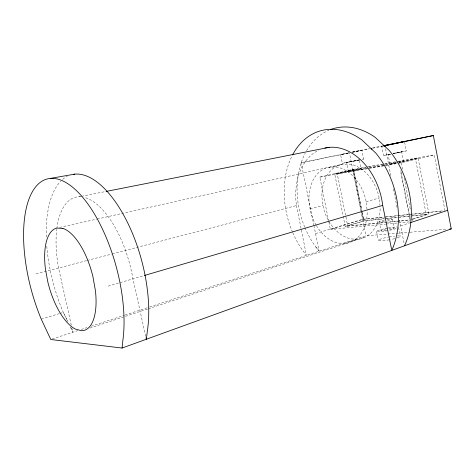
<?xml version="1.0" encoding="UTF-8"?>
<svg xmlns="http://www.w3.org/2000/svg" width="475" height="475" viewBox="0 0 475 475"><rect width="100%" height="100%" fill="white"/><g stroke="black" fill="none" stroke-linecap="round" stroke-linejoin="round"><path stroke-width="0.36" stroke-dasharray="2.38 1.78" d="M393.009 153.484L401.707 151.81L403.524 161.15L399.255 162.224M401.707 151.81L393.87 153.532M396.91 162.705L389.939 163.928L395.96 162.492M389.939 163.928L388.117 154.607L390.889 153.936M359.462 160.562L361.071 168.684L348.329 171.291L346.584 162.509L359.332 159.885M348.329 171.291L361.071 168.684M397.118 237.945L398.863 237.322A11.157 1.419 -10.5 0 0 396.987 235.921M396.043 228.635L395.337 228.879A11.162 1.283 -10.6 0 1 380.808 231.669A11.162 1.283 -10.6 0 1 378.13 230.464L379.887 229.876A11.162 1.283 -10.6 0 1 387.564 228.089M352.652 152.059L361.867 150.189L363.613 159.012L362.211 159.386M400.657 225.904L409.782 222.882M52.149 339.049L77.805 330.606M81.332 329.448L86.972 327.59M91.2 326.2L124.331 315.299M125.038 315.067L149.002 307.177M149.708 306.945L365.928 235.796L409.325 232.275M344.541 243.396L357.331 239.174M89.918 328.088L147.683 308.993M148.384 308.762L365.483 237.007M366.088 167.497L353.614 169.652L334.727 174.076L345.224 226.427L410.43 220.085L428.937 214.023L418.131 158.163L398.555 161.648M412.175 219.159L426.259 214.552L415.447 158.715L398.911 162.676M343.835 153.888L340.581 154.589L342.332 163.37L359.391 159.748M345.224 226.427L363.773 220.721L385.736 218.464M362.075 211.553L353.75 169.694L337.214 173.565L347.706 225.934L363.939 220.934L384.471 218.833M328.884 222.11L330.351 229.366L362.799 219.462L384.085 217.229M41.248 319.141L59.173 313.648M59.862 313.435L63.306 312.378L67.937 321.617M315.543 233.617L362.639 219.254L385.367 216.867M404.647 142.227L406.327 150.89L393.045 153.775M108.211 286.128L143.616 275.72M382.357 146.062L381.752 146.199L383.574 155.503L389.874 154.066M366.065 201.715L379.056 198.045M310.104 208.958L323 205.455M36.029 273.915L86.509 260.662M87.228 260.478L111.589 254.083M112.308 253.893L296.453 205.556A58.698 42.382 74.3 0 1 318.636 150.243M359.213 159.938L342.332 163.37M399.232 162.693L418.131 158.163M385.949 165.496L401.215 162.812L434.251 154.868L445.004 210.852M328.742 221.386L319.812 177.127L352.842 169.409L367.377 166.814M361.867 150.189L352.497 152.16M59.613 227.43L96.532 219.177M97.256 219.017L341.329 164.463L348.816 164.012A38.422 28.257 74.2 0 1 378.872 196.561L379.958 205.36M329.264 167.337L342.398 164.398M359.397 160.016L352.878 161.387M313.928 225.667L301.162 162.783L349.386 152.647L360.911 210.567M346.037 153.431L348.579 152.902M352.284 152.059L369.651 148.521M372.548 147.927L382.678 145.861M348.312 153.021L340.581 154.589M393.229 153.366L406.327 150.89M301.162 162.783L348.893 153.075M352.509 152.338L369.146 148.954M372.762 148.218L384.334 145.867M351.619 161.571L346.584 162.509M79.194 196.757L80.649 196.472M81.373 196.323L105.367 191.585M390.593 154.262L383.574 155.503M398.299 162.028L403.524 161.15M390.61 154.173L388.117 154.607M368.107 166.683L384.097 163.828M384.821 163.697L397.183 161.488M397.907 161.357L434.251 154.868M368.838 166.939L384.233 164.267M384.786 164.101L397.83 161.779M337.214 173.565L368.428 168.055M369.152 167.93L384.394 165.235M385.118 165.11L398.187 162.8M334.727 174.076L366.617 168.447M369.514 167.936L384.738 165.252M385.463 165.122L396.334 163.204M319.812 177.127L385.225 165.627M362.146 159.232L363.613 159.012M386.104 216.79L442.558 210.864M384.821 217.152L442.071 211.161M386.472 218.387L398.917 217.111M399.647 217.033L428.937 214.023M385.201 218.761L397.664 217.485M398.4 217.408L410.133 216.208M410.863 216.131L426.259 214.552M347.706 225.934L385.124 222.282M385.854 222.211L396.863 221.136M397.593 221.065L410.067 219.848L400.467 170.632M330.351 229.366L385.468 224.135M386.205 224.063L409.723 221.831M410.062 232.216L446.838 229.235M304.997 227.786A75.198 55.438 74.2 0 0 315.827 246.988L318.963 250.462M315.827 246.988L319.111 251.198L314.076 226.391M70.912 327.554L72.562 330.855M67.129 320.316L63.306 312.378A100.676 45.618 74.9 0 1 46.693 244.714M70.318 326.937L72.871 332.233L72.081 328.688M71.28 325.072L58.568 268.001A77.752 35.15 74.9 0 1 56.751 229.372M145.706 336.377L132.941 278.855A77.752 35.15 74.9 0 0 84.105 197.315M296.453 205.556L306.452 255.366L303.151 251.073A76.517 55.314 74.3 0 1 292.843 232.875M376.574 231.396L378.338 240.32M362.217 212.277L363.939 220.934M353.614 169.652L361.629 209.932M362.199 212.812L363.773 220.721M352.842 169.409L362.799 219.462M361.053 211.292L365.928 235.796M398.519 227.359L400.277 236.336M392.332 219.159L394.102 228.131M379.175 221.683L380.944 230.63M401.215 162.812L402.485 169.338M404.183 178.042L410.258 209.226M412.098 218.648L412.52 220.828M400.936 171.41L410.43 220.085M385.54 148.77L390.961 176.421M393.383 188.795L397.231 208.442M399.517 220.085L404.552 245.783M367.015 209.273L365.875 200.207A39.093 28.191 74.3 0 0 335.671 166.968L328.195 167.396A39.093 28.191 74.3 0 0 308.982 200.717L310.288 210.342A39.093 28.191 74.3 0 0 316.012 224.96M304.718 227.121A75.198 55.438 74.2 0 1 305.158 153.294M306.541 150.771A75.198 55.438 74.2 0 1 329.032 130.168M292.553 232.204A76.517 55.314 74.3 0 1 292.38 155.254M316.386 225.595A39.093 28.191 74.3 0 0 338.152 243.063L345.628 243.455A39.093 28.191 74.3 0 0 367.187 210.645M341.329 164.463A38.422 28.257 74.2 0 0 321.919 197.351L323.178 206.821A38.422 28.257 74.2 0 0 350.936 238.889L358.423 239.228A38.422 28.257 74.2 0 0 380.142 207.545M394.82 238.592A11.157 1.419 -10.5 0 1 390.705 239.525M389.251 239.804A11.157 1.419 -10.5 0 1 379.757 240.795A11.157 1.419 -10.5 0 1 379.881 239.323L381.633 238.711A11.157 1.419 -10.5 0 1 388.598 237.037M389.304 236.906A11.157 1.419 -10.5 0 1 394.719 236.111M56.846 228.612A77.752 35.15 74.9 0 1 80.554 196.781M46.307 237.126A100.676 45.618 74.9 0 1 60.663 181.266M62.641 179.408A100.676 45.618 74.9 0 1 67.308 176.29M387.161 219.48A6.703 0.689 -10.7 0 1 391.626 219.646L390.64 219.984A6.703 0.689 -10.7 0 1 387.748 220.721M384.311 221.38A6.703 0.689 -10.7 0 1 379.935 221.19L380.926 220.857A6.703 0.689 -10.7 0 1 385.463 219.783M388.906 228.368A6.697 0.772 -10.6 0 1 393.395 228.659L392.415 229.009A6.697 0.772 -10.6 0 1 389.53 229.763M386.092 230.417A6.697 0.772 -10.6 0 1 381.698 230.102L382.684 229.752A6.697 0.772 -10.6 0 1 387.208 228.665M388.271 227.964A11.162 1.283 -10.6 0 1 396.993 226.991"/><path stroke-width="0.71" d="M122.075 348.038L122.871 340.343A103.075 44.009 74.9 0 0 92.447 210.74A103.075 44.009 74.9 0 0 30.816 194.732A103.075 44.009 74.9 0 0 41.248 319.141L50.772 339.506L122.075 348.038L451.25 228.879L433.343 135.535L383.402 145.718M410.483 222.65L447.688 210.324M144.329 275.512L382.713 205.402L391.798 250.402A76.517 55.314 74.3 0 0 375.767 153.057L361.897 139.953A76.517 55.314 74.3 0 0 292.719 154.612M384.334 145.867L433.343 135.535M383.681 145.783L390.842 144.287M392.374 144.044L404.504 141.508L383.384 145.884M371.112 148.657L371.717 148.532L371.889 149.393M106.097 191.443L329.317 147.333M50.285 178.41L74.747 174.141M449.777 228.998L451.25 228.879M146.021 337.814L146.342 339.251L147.268 331.698A100.676 45.618 74.9 0 0 128.933 225.447A100.676 45.618 74.9 0 0 73.34 174.325M384.946 145.742L385.112 146.585M330.363 129.633A75.198 55.438 74.2 0 1 375.173 137.346L388.966 150.171A75.198 55.438 74.2 0 1 404.552 245.783M324.9 148.034A58.698 42.382 74.3 0 1 382.713 205.402M62.878 228.392L56.715 228.077A52.962 22.509 75 0 0 45.475 269.367L47.838 282.049A52.962 22.509 75 0 0 75.139 328.961L81.451 330.731A52.962 22.509 75 0 0 95.439 290.819L92.928 276.676A52.962 22.509 75 0 0 62.878 228.392"/></g></svg>
